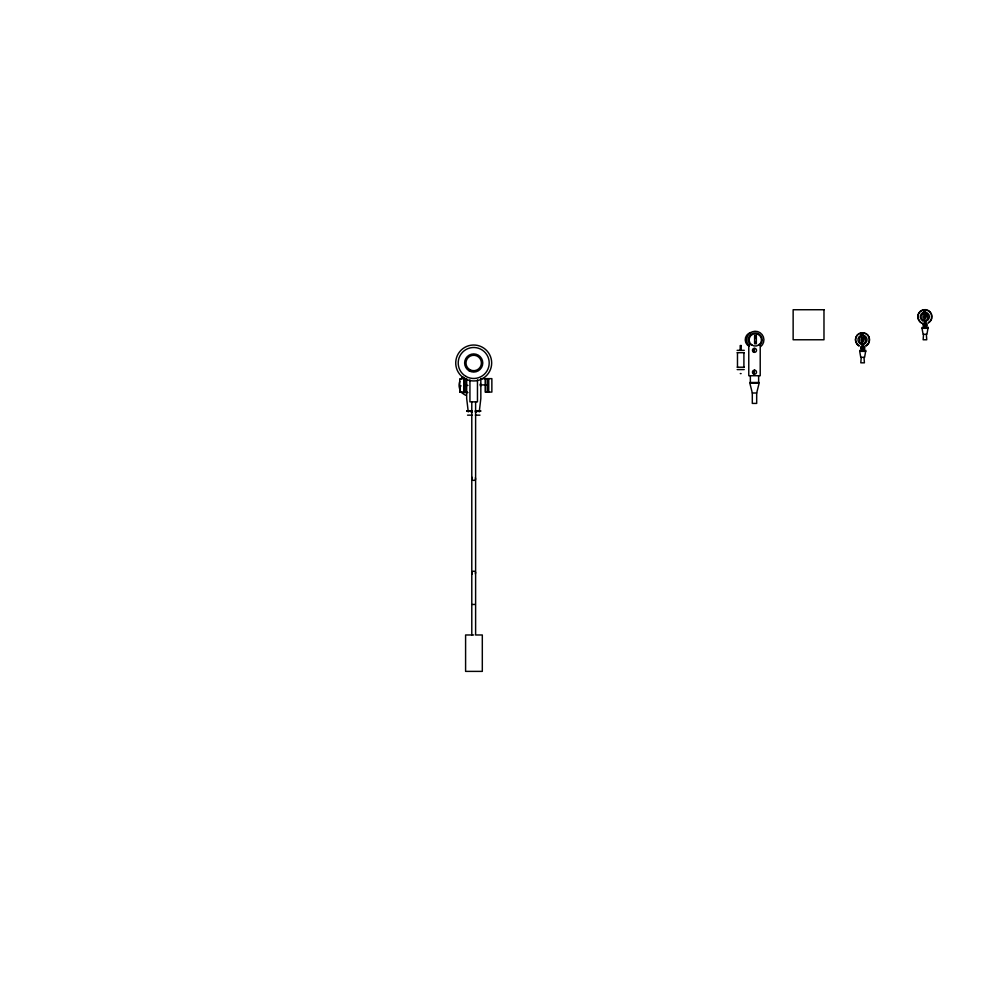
<?xml version="1.0" encoding="UTF-8"?>
<svg xmlns="http://www.w3.org/2000/svg" width="981" height="981" viewBox="0 0 981 981"><rect width="100%" height="100%" fill="white"/><g stroke="black" fill="none" stroke-linecap="round" stroke-linejoin="round"><path stroke-width="1.47" d="M861.208 357.329L860.803 362.823L864.408 362.823L864.003 357.329M923.538 334.288L923.146 339.769L926.738 339.769L926.334 334.288M756.682 393.001L759.159 383.044L749.815 383.044L752.304 393.001L752.304 403.412L756.682 403.412L756.682 393.001L752.304 393.001M475.356 573.824C477.122 569.765 469.592 570.758 472.351 574.216M472.351 477.391C469.592 480.849 477.122 481.843 475.356 477.784M861.048 334.055L861.808 333.908M861.551 334.386L862.507 334.227M861.833 334.03L862.9 333.798M861.588 334.901L862.606 334.766L861.686 334.926M924.911 311.247L923.857 311.333L924.703 311.284M924.053 311.259L923.894 311.296M924.261 311.185L925.279 311.124M924.151 311.811L924.507 311.737M924.666 310.867L924.249 310.928M924.482 310.903L924.678 310.756M861.992 335.048L862.287 334.864M475.356 604.443L472.351 604.468M924.261 310.854L923.391 310.989L924.421 310.952M861.637 333.896L862.311 333.957M925.291 321.78L926.052 321.241M862.507 344.417L863.721 344.294M862.839 333.785L861.11 334.067M862.397 334.178L861.612 334.386M924.556 311.21L925.23 311.112M922.324 327.213L928.112 327.213M859.994 350.254L865.769 350.254M924.789 325.741L926.138 325.018L925.414 324.392C919.062 323.84 930.638 328.365 924.789 323.644L924.065 324.392L924.789 325.888M921.968 327.936L928.051 327.936M754.61 337.525L756.339 337.525M754.61 341.707L756.339 341.707M751.63 344.613L748.773 344.613L748.773 375.723L760.214 375.723L760.214 344.613L758.534 344.613M741.195 345.545L740.201 345.545L740.189 350.34M737.123 350.34L744.272 350.34M859.626 350.99L865.72 350.99M737.123 352.682L744.272 352.682M737.172 367.225L744.211 367.225M737.172 369.579L744.211 369.579M740.287 373.589L741.109 373.589M461.695 378.237L464.773 378.237M481.401 378.641L491.861 378.641L491.861 392.081L485.178 392.081L485.178 378.641M749.815 382.492L759.159 382.492M479.979 384.908L486.613 384.908M465.926 385.41L467.949 385.41M461.144 385.913L459.991 385.913L459.991 392.179M467.226 392.179L459.758 392.179L459.758 378.74L465.84 378.74L465.84 392.179M461.72 392.584L467.949 392.584M466.772 410.72L472.29 410.72M475.233 410.72L480.739 410.72M466.772 411.309L472.155 411.309M475.368 411.309L480.739 411.309M468.268 411.897L466.674 398.482L466.674 378.592M470.917 411.897L472.29 411.897M475.233 411.897L476.594 411.897M479.243 411.897L480.837 398.482L480.837 378.592M467.545 415.159L472.155 415.159M475.368 415.159L479.967 415.159M473.7 634.977L465.595 634.977L465.595 671.384L482.309 671.384L482.309 634.977L475.613 634.977L475.613 401.854M924.838 321.376L926.162 321.645M758.632 375.723L758.632 382.492M750.355 375.723L750.355 382.492M743.905 352.682L743.905 367.225M741.207 345.545L741.207 350.34M737.479 352.682L737.479 367.225M488.612 378.641L488.612 392.081M488.391 378.641L488.391 392.081M488.084 378.641L488.084 392.081M485.828 378.641L485.828 392.081M477.465 379.941L477.465 401.854L469.936 401.854L469.936 379.941M471.787 401.854L471.787 634.977M464.123 378.74L464.123 392.179M463.866 378.74L463.866 392.179M748.981 346.256A7.517 7.517 0 0 1 750.796 332.485M748.491 345.177A8.621 8.621 0 0 1 750.011 333.074A8.621 8.621 0 0 1 762.102 334.582A8.621 8.621 0 0 1 760.594 346.685M749.84 344.123A6.916 6.916 0 0 1 751.054 334.423A6.916 6.916 0 0 1 760.753 335.637A6.916 6.916 0 0 1 759.539 345.337M466 395.343A10.766 10.766 0 0 1 461.475 392.081M460.003 389.678A10.766 10.766 0 0 1 459.758 381.437M461.095 378.96A10.766 10.766 0 0 1 463.032 376.925M480.469 383.559A10.766 10.766 0 0 1 480.543 386.367M922.998 323.595A7.112 7.112 0 0 1 918.682 313.172A7.112 7.112 0 0 1 929.865 311.7A7.112 7.112 0 0 1 928.394 322.884M928.296 322.724A6.916 6.916 0 0 0 931.521 318.518L931.521 314.938A6.916 6.916 0 0 0 928.296 310.732L924.838 309.8L921.38 310.732A6.916 6.916 0 0 0 918.155 318.518L919.945 321.621A6.916 6.916 0 0 0 921.38 322.724M858.951 345.925A7.112 7.112 0 0 1 857.063 335.208A7.112 7.112 0 0 1 867.952 335.208A7.112 7.112 0 0 1 866.064 345.925M865.965 345.766A6.916 6.916 0 0 0 869.191 341.56L869.191 337.979A6.916 6.916 0 0 0 865.965 333.773L862.507 332.853L859.037 333.773A6.916 6.916 0 0 0 855.824 341.56L857.615 344.662A6.916 6.916 0 0 0 859.049 345.766M859.675 337.219L859.663 341.78A1.373 1.373 0 0 0 861.048 343.154C868.406 346.268 865.659 330.818 859.675 337.219M861.674 337.476C860.178 349.126 867.486 335.539 861.674 337.476M922.005 314.178L922.005 318.727A1.373 1.373 0 0 0 923.379 320.1C930.81 323.178 927.903 307.826 922.005 314.178M924.016 314.435C922.054 325.606 930.27 313.38 924.053 314.312M865.647 351.357L864.592 357.329L860.754 357.329L859.699 351.357L865.647 351.357M927.989 328.316L926.922 334.288L923.096 334.288L922.03 328.316L927.989 328.316M823.979 309.738L793.139 309.738L793.139 339.769L823.979 339.769L823.979 309.738M925.255 315.06L924.825 318.089L925.255 315.06M756.339 335.441L754.61 335.441L754.61 343.791L756.339 343.791L756.339 335.441M862.912 338.102L862.495 341.143L862.912 338.102M862.973 346.894L862.544 348.439L862.973 346.894M754.512 348.525L753.899 351.934L754.512 348.525M754.512 370.364L753.899 373.773L754.512 370.364M751.569 344.809A6.18 6.18 0 0 0 761.44 340.652A6.18 6.18 0 0 0 752.893 334.19A6.18 6.18 0 0 0 751.569 344.809M464.712 378.556A17.977 17.977 0 0 0 491.677 362.982A17.977 17.977 0 0 0 464.712 347.421A17.977 17.977 0 0 0 464.712 378.556M465.95 376.41A15.5 15.5 0 0 0 489.2 362.982A15.5 15.5 0 0 0 465.95 349.567A15.5 15.5 0 0 0 465.95 376.41M469.838 369.665A7.713 7.713 0 0 0 481.413 362.982A7.713 7.713 0 0 0 469.838 356.299A7.713 7.713 0 0 0 469.838 369.665M469.163 370.855A9.087 9.087 0 0 0 482.775 362.982A9.087 9.087 0 0 0 469.163 355.122A9.087 9.087 0 0 0 469.163 370.855M753.469 373.908A2.036 2.036 0 0 0 756.523 372.155A2.036 2.036 0 0 0 753.469 370.389A2.036 2.036 0 0 0 753.469 373.908M753.469 352.081A2.036 2.036 0 0 0 756.523 350.315A2.036 2.036 0 0 0 753.469 348.549A2.036 2.036 0 0 0 753.469 352.081M924.065 326.489A2.06 2.06 0 0 0 927.155 324.711A2.06 2.06 0 0 0 924.065 322.933A2.06 2.06 0 0 0 924.065 326.489M922.569 320.664A4.549 4.549 0 0 0 929.387 316.728A4.549 4.549 0 0 0 922.569 312.78A4.549 4.549 0 0 0 922.569 320.664M861.735 349.53A2.06 2.06 0 0 0 864.825 347.752A2.06 2.06 0 0 0 861.735 345.974A2.06 2.06 0 0 0 861.735 349.53M861.98 349.101A1.557 1.557 0 0 0 864.322 347.752A1.557 1.557 0 0 0 861.98 346.403A1.557 1.557 0 0 0 861.98 349.101M860.227 343.718A4.549 4.549 0 0 0 867.057 339.769A4.549 4.549 0 0 0 860.227 335.833A4.549 4.549 0 0 0 860.227 343.718"/></g></svg>
